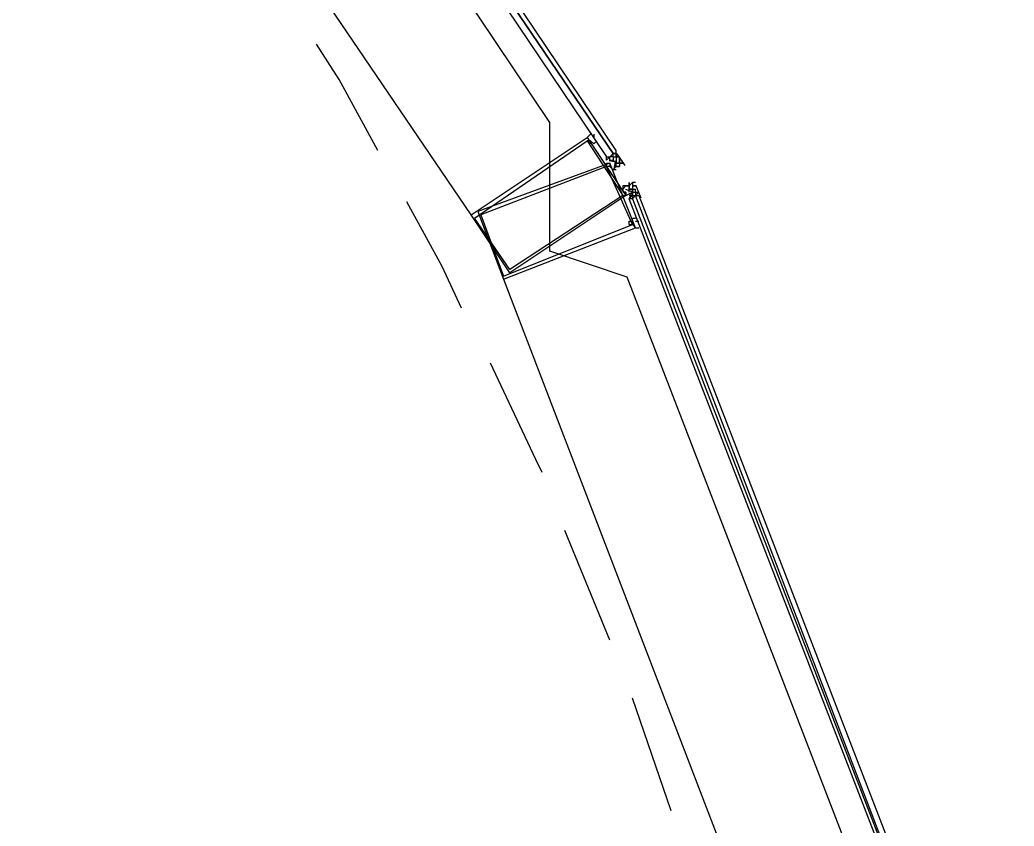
# Model space of a CAD drawing. Header units: feet. Extents: x -84 to 198, y -22 to 181.
# Drawn here: x 119.6 to 123.712, y 50.581 to 53.918 of the extents above; entities that cross this region are included whole.
import ezdxf

# ---------------------------------------------------------------- set-up
doc = ezdxf.new("R2010")
doc.units = ezdxf.units.FT
doc.layers.add('A-AREA-COMUN', color=252, linetype='CONTINUOUS')
doc.layers.add('A-LINEA', color=7, linetype='CONTINUOUS')

msp = doc.modelspace()

# ---------------------------------------------------------------- linework, layer by layer
at = {"layer": 'A-AREA-COMUN'}
msp.add_lwpolyline([(106.16, 44.2489), (119.76, 41.0489), (119.84, 40.32), (122.08, 39.8756), (122.112, 39.6444), (122.48, 39.5556), (123.36, 42.3644), (123.712, 45.6), (123.712, 46.6489), (123.12, 50.24), (122.112, 52.8533), (121.792, 52.96), (121.792, 53.4933), (120.16, 55.9289), (119.76, 55.9644), (119.712, 56.4444), (117.568, 58.4889), (116.96, 58.4889), (116.928, 59.1644), (114.608, 59.6089), (114.4, 59.8044), (114.528, 61.12)], dxfattribs=at)
at = {"layer": 'A-LINEA'}
for p, q in [((121.4667, 53.1111), (119.6667, 55.7644)), ((122.0267, 53.3378), (122.0267, 53.3511)), ((122.0267, 53.3378), (122.0267, 53.3511)), ((122.04, 53.3511), (122.0267, 53.3378)), ((122.0267, 53.3378), (122.0267, 53.3378)), ((122.04, 53.3511), (122.04, 53.3511)), ((122.04, 53.3511), (122.04, 53.3511)), ((122.04, 53.3511), (122.04, 53.3511)), ((122.04, 53.3511), (122.04, 53.3511)), ((122.04, 53.3511), (122.04, 53.3511)), ((122.04, 53.3511), (122.04, 53.3511)), ((122.0533, 53.3511), (122.04, 53.3511)), ((122.04, 53.3511), (122.04, 53.3511)), ((122.0533, 53.3511), (122.04, 53.3511)), ((122.04, 53.3511), (122.04, 53.3511)), ((122.04, 53.3378), (122.04, 53.3511)), ((122.04, 53.3511), (122.04, 53.3511)), ((122.04, 53.3511), (122.04, 53.3511)), ((122.0533, 53.3644), (122.0533, 53.3644)), ((122.0533, 53.3644), (122.0533, 53.3644)), ((122.0533, 53.3644), (122.0533, 53.3644)), ((122.0533, 53.3644), (122.0533, 53.3644)), ((122.0533, 53.3644), (122.0533, 53.3644)), ((122.0533, 53.3644), (122.0533, 53.3644)), ((122.0667, 53.3644), (122.0533, 53.3644)), ((122.0667, 53.3644), (122.0533, 53.3644)), ((122.0533, 53.3644), (122.0533, 53.3644)), ((122.0667, 53.3644), (122.0533, 53.3644)), ((122.0533, 53.3511), (122.0533, 53.3511)), ((122.0533, 53.3511), (122.0667, 53.3511)), ((122.0533, 53.3511), (122.0533, 53.3511)), ((122.0533, 53.3511), (122.0533, 53.3511)), ((122.0533, 53.3511), (122.0533, 53.3511)), ((122.0533, 53.3511), (122.0533, 53.3511)), ((122.0533, 53.3511), (122.0533, 53.3511)), ((122.0533, 53.3511), (122.0533, 53.3511)), ((122.0533, 53.3511), (122.0533, 53.3511)), ((122.0533, 53.3511), (122.0533, 53.3511)), ((122.0533, 53.3511), (122.0533, 53.3511)), ((122.0533, 53.3511), (122.0533, 53.3511)), ((122.0533, 53.3511), (122.0533, 53.3511)), ((122.0533, 53.3511), (122.0533, 53.3511)), ((122.0533, 53.3511), (122.0533, 53.3511)), ((122.0533, 53.3511), (122.0533, 53.3511)), ((122.0533, 53.3511), (122.0533, 53.3511)), ((122.0533, 53.3511), (122.0533, 53.3378)), ((122.0533, 53.3511), (122.0533, 53.3511)), ((122.0533, 53.3511), (122.0533, 53.3511)), ((122.0533, 53.3511), (122.0533, 53.3511)), ((122.0533, 53.3511), (122.0533, 53.3511)), ((122.0533, 53.3511), (122.0533, 53.3511)), ((122.0533, 53.3511), (122.0533, 53.3511)), ((122.0533, 53.3511), (122.0533, 53.3511)), ((122.0533, 53.3511), (122.0533, 53.3511)), ((122.0533, 53.3511), (122.0533, 53.3511)), ((122.0533, 53.3378), (122.0533, 53.3378)), ((122.0533, 53.3378), (122.0533, 53.3378)), ((122.0533, 53.3378), (122.0533, 53.3378)), ((122.0533, 53.3378), (122.0533, 53.3378)), ((122.0667, 53.3644), (122.0667, 53.3644)), ((122.0667, 53.3511), (122.0667, 53.3644)), ((122.0667, 53.3644), (122.0667, 53.3644)), ((122.0667, 53.3644), (122.0667, 53.3644)), ((122.0667, 53.3644), (122.0667, 53.3644)), ((122.0667, 53.3644), (122.0667, 53.3644)), ((122.0667, 53.3511), (122.0667, 53.3644)), ((122.0667, 53.3644), (122.0667, 53.3644)), ((122.0667, 53.3644), (122.0667, 53.3644)), ((122.0667, 53.3644), (122.0667, 53.3644)), ((122.0667, 53.3644), (122.0667, 53.3644)), ((122.0667, 53.3644), (122.0667, 53.3644)), ((122.0667, 53.3644), (122.0667, 53.3644)), ((122.0667, 53.3644), (122.0667, 53.3644)), ((122.0667, 53.3644), (122.0667, 53.3644)), ((122.0667, 53.3644), (122.0667, 53.3644)), ((122.0667, 53.3511), (122.0667, 53.3644)), ((122.0667, 53.3644), (122.0667, 53.3511)), ((122.0667, 53.3644), (122.0667, 53.3644)), ((122.0667, 53.3511), (122.0667, 53.3511)), ((122.0667, 53.3511), (122.0667, 53.3511)), ((122.0667, 53.3511), (122.0667, 53.3511)), ((122.0667, 53.3511), (122.0667, 53.3511)), ((122.0667, 53.3511), (122.08, 53.3511)), ((122.0667, 53.3511), (122.0667, 53.3511)), ((122.0667, 53.3511), (122.0667, 53.3511)), ((122.0667, 53.3511), (122.0667, 53.3511)), ((122.0667, 53.3511), (122.0667, 53.3511)), ((122.0667, 53.3511), (122.0667, 53.3511)), ((122.0667, 53.3511), (122.0667, 53.3511)), ((122.0667, 53.3511), (122.0667, 53.3511)), ((122.0667, 53.3511), (122.0667, 53.3511)), ((122.0667, 53.3511), (122.0667, 53.3511)), ((122.0667, 53.3511), (122.0667, 53.3511)), ((122.0667, 53.3511), (122.0667, 53.3511)), ((122.0667, 53.3511), (122.0667, 53.3511)), ((122.0667, 53.3511), (122.0667, 53.3511)), ((122.0667, 53.3511), (122.0667, 53.3511)), ((122.0667, 53.3511), (122.0667, 53.3511)), ((122.0667, 53.3511), (122.0667, 53.3511)), ((122.0667, 53.3511), (122.0667, 53.3511)), ((122.0667, 53.3511), (122.0667, 53.3511)), ((122.0667, 53.3511), (122.0667, 53.3511)), ((122.0667, 53.3511), (122.0667, 53.3511)), ((122.0667, 53.3511), (122.0667, 53.3511)), ((122.0667, 53.3511), (122.0667, 53.3511)), ((122.08, 53.3511), (122.0667, 53.3511)), ((122.0667, 53.3511), (122.0667, 53.3511)), ((122.0667, 53.3511), (122.0667, 53.3511)), ((122.0667, 53.3511), (122.0667, 53.3511)), ((122.0667, 53.3511), (122.08, 53.3511)), ((122.0667, 53.3511), (122.0667, 53.3511)), ((122.0667, 53.3511), (122.08, 53.3511)), ((122.0667, 53.3511), (122.0667, 53.3511)), ((122.0667, 53.3511), (122.0667, 53.3378)), ((122.0667, 53.3378), (122.0667, 53.3378)), ((122.0667, 53.3378), (122.0667, 53.3378)), ((122.0667, 53.3378), (122.0667, 53.3378)), ((122.0667, 53.3378), (122.0667, 53.3378)), ((122.0667, 53.3378), (122.0667, 53.3378)), ((122.0667, 53.3378), (122.0667, 53.3378)), ((122.0667, 53.3378), (122.0667, 53.3378)), ((122.0667, 53.3378), (122.0667, 53.3378)), ((122.0667, 53.3378), (122.0667, 53.3378)), ((122.0667, 53.3378), (122.0667, 53.3378)), ((122.0667, 53.3378), (122.0667, 53.3378)), ((122.0667, 53.3378), (122.0667, 53.3378)), ((122.0667, 53.3378), (122.0667, 53.3378)), ((122.0667, 53.3378), (122.0667, 53.3378)), ((122.0667, 53.3244), (122.0667, 53.3378)), ((122.0667, 53.3244), (122.0667, 53.3378)), ((122.0667, 53.3244), (122.0667, 53.3378)), ((122.0667, 53.3244), (122.0667, 53.3378)), ((122.0667, 53.3378), (122.0667, 53.3378)), ((122.0667, 53.3378), (122.0667, 53.3378)), ((122.0667, 53.3378), (122.0667, 53.3244)), ((122.0667, 53.3378), (122.0667, 53.3378)), ((122.0667, 53.3378), (122.0667, 53.3378)), ((122.0667, 53.3378), (122.0667, 53.3378)), ((122.0667, 53.3378), (122.0667, 53.3378)), ((122.0667, 53.3378), (122.0667, 53.3378)), ((122.0667, 53.3378), (122.0667, 53.3378)), ((122.0667, 53.3378), (122.0667, 53.3378)), ((122.0667, 53.3378), (122.0667, 53.3378)), ((122.0667, 53.3378), (122.0667, 53.3378)), ((122.0667, 53.3378), (122.0667, 53.3378)), ((122.0667, 53.3378), (122.0667, 53.3378)), ((122.0667, 53.3378), (122.0667, 53.3378)), ((122.0667, 53.3378), (122.0667, 53.3378)), ((122.0667, 53.3378), (122.0667, 53.3378)), ((122.0694, 53.3628), (122.1019, 53.3147)), ((122.08, 53.3511), (122.08, 53.3511)), ((122.08, 53.3511), (122.08, 53.3511)), ((122.08, 53.3511), (122.08, 53.3511)), ((122.08, 53.3511), (122.08, 53.3511)), ((122.08, 53.3511), (122.08, 53.3511)), ((122.08, 53.3511), (122.08, 53.3511)), ((122.08, 53.3511), (122.08, 53.3511)), ((122.08, 53.3511), (122.08, 53.3511)), ((122.08, 53.3511), (122.08, 53.3511)), ((122.08, 53.3511), (122.08, 53.3511)), ((122.08, 53.3378), (122.08, 53.3378)), ((122.08, 53.3378), (122.08, 53.3378)), ((122.08, 53.3378), (122.08, 53.3378)), ((122.08, 53.3378), (122.08, 53.3378)), ((122.08, 53.3378), (122.08, 53.3378)), ((122.08, 53.3378), (122.08, 53.3378)), ((122.08, 53.3378), (122.08, 53.3378)), ((122.08, 53.3378), (122.08, 53.3378)), ((122.08, 53.3378), (122.08, 53.3378)), ((122.08, 53.3378), (122.08, 53.3378)), ((122.08, 53.3378), (122.08, 53.3378)), ((122.08, 53.3378), (122.08, 53.3378)), ((122.08, 53.3378), (122.08, 53.3378)), ((122.08, 53.3244), (122.08, 53.3378)), ((122.08, 53.3244), (122.08, 53.3378)), ((122.08, 53.3378), (122.08, 53.3378)), ((122.08, 53.3244), (122.08, 53.3378)), ((122.08, 53.3378), (122.08, 53.3378)), ((122.08, 53.3378), (122.08, 53.3378)), ((122.08, 53.3378), (122.08, 53.3244)), ((122.08, 53.3378), (122.08, 53.3378)), ((122.08, 53.3378), (122.08, 53.3378)), ((122.08, 53.3378), (122.08, 53.3378)), ((122.08, 53.3378), (122.08, 53.3378)), ((122.08, 53.3378), (122.08, 53.3378)), ((122.0933, 53.3378), (122.0933, 53.3378)), ((122.0933, 53.3378), (122.0933, 53.3378)), ((122.0933, 53.3378), (122.0933, 53.3378)), ((122.0933, 53.3378), (122.0933, 53.3378)), ((122.0933, 53.3378), (122.0933, 53.3378)), ((122.0933, 53.3378), (122.0933, 53.3378)), ((122.0533, 53.2978), (122.0533, 53.2978)), ((122.0533, 53.2978), (122.0533, 53.2978)), ((122.0667, 53.3244), (122.08, 53.3244)), ((122.0667, 53.3244), (122.0667, 53.3244)), ((122.0667, 53.3244), (122.0667, 53.3244)), ((122.0667, 53.3244), (122.0667, 53.3244)), ((122.0667, 53.3244), (122.0667, 53.3244)), ((122.0667, 53.3244), (122.0667, 53.3244)), ((122.08, 53.3244), (122.0667, 53.3244)), ((122.0667, 53.3244), (122.0667, 53.3244)), ((122.0667, 53.3244), (122.0667, 53.3244)), ((122.0667, 53.3244), (122.0667, 53.3244)), ((122.0667, 53.3244), (122.0667, 53.3244)), ((122.0667, 53.3244), (122.0667, 53.3244)), ((122.0667, 53.3244), (122.0667, 53.3244)), ((122.0667, 53.3111), (122.0667, 53.3111)), ((122.0667, 53.3111), (122.0667, 53.3111)), ((122.0667, 53.3111), (122.0667, 53.3111)), ((122.0667, 53.3111), (122.0667, 53.3111)), ((122.0667, 53.3111), (122.0667, 53.3111)), ((122.0667, 53.3111), (122.0667, 53.3111)), ((122.08, 53.3111), (122.0667, 53.3111)), ((122.0667, 53.3111), (122.0667, 53.3111)), ((122.0667, 53.3111), (122.0667, 53.3111)), ((122.0667, 53.3111), (122.0667, 53.3111)), ((122.0667, 53.3111), (122.0667, 53.3111)), ((122.0667, 53.3111), (122.0667, 53.3111)), ((122.0667, 53.3111), (122.0667, 53.3111)), ((122.0667, 53.3111), (122.0667, 53.3111)), ((122.0667, 53.3111), (122.0667, 53.3111)), ((122.08, 53.3111), (122.0667, 53.3111)), ((122.0667, 53.3111), (122.0667, 53.3111)), ((122.0667, 53.3111), (122.0667, 53.3111)), ((122.08, 53.3111), (122.0667, 53.3111)), ((122.08, 53.3111), (122.0667, 53.3111)), ((122.08, 53.3244), (122.08, 53.3244)), ((122.08, 53.3244), (122.08, 53.3244)), ((122.08, 53.3244), (122.08, 53.3244)), ((122.08, 53.3244), (122.08, 53.3244)), ((122.08, 53.3244), (122.08, 53.3244)), ((122.08, 53.3244), (122.08, 53.3244)), ((122.08, 53.3244), (122.08, 53.3244)), ((122.08, 53.3244), (122.08, 53.3244)), ((122.08, 53.3244), (122.08, 53.3244)), ((122.08, 53.3244), (122.08, 53.3244)), ((122.08, 53.3244), (122.08, 53.3244)), ((122.08, 53.3244), (122.08, 53.3244)), ((122.08, 53.3244), (122.08, 53.3244)), ((122.08, 53.3244), (122.08, 53.3244)), ((122.08, 53.3244), (122.08, 53.3244)), ((122.08, 53.3111), (122.08, 53.3111)), ((122.08, 53.3111), (122.08, 53.3111)), ((122.08, 53.3111), (122.08, 53.3111)), ((122.08, 53.3111), (122.08, 53.3111)), ((122.08, 53.3111), (122.08, 53.3111)), ((122.08, 53.3111), (122.08, 53.3111)), ((122.08, 53.3111), (122.08, 53.3111)), ((122.08, 53.3111), (122.08, 53.3111)), ((122.08, 53.3111), (122.08, 53.3111)), ((122.08, 53.3111), (122.08, 53.3111)), ((122.0933, 53.3244), (122.0933, 53.3244)), ((122.0933, 53.3244), (122.0933, 53.3244)), ((122.0933, 53.3244), (122.0933, 53.3244)), ((122.0933, 53.3244), (122.0933, 53.3244)), ((122.0933, 53.3244), (122.0933, 53.3244)), ((122.0933, 53.3244), (122.0933, 53.3244)), ((122.0933, 53.3244), (122.0933, 53.3244)), ((122.0933, 53.3244), (122.0933, 53.3244)), ((122.0933, 53.3244), (122.0933, 53.3244)), ((122.0933, 53.2311), (122.0933, 53.2311)), ((122.0933, 53.2311), (122.0933, 53.2311)), ((122.1067, 53.2311), (122.1067, 53.2311)), ((122.1067, 53.2311), (122.1067, 53.2311)), ((122.1067, 53.2311), (122.12, 53.2311)), ((122.1067, 53.2311), (122.1067, 53.2311)), ((122.1067, 53.2311), (122.12, 53.2311)), ((122.1067, 53.2311), (122.1067, 53.2311)), ((122.12, 53.2311), (122.1067, 53.2311)), ((122.12, 53.2311), (122.1067, 53.2311)), ((122.1067, 53.2311), (122.1067, 53.2311)), ((122.1067, 53.2311), (122.1067, 53.2311)), ((122.12, 53.2311), (122.12, 53.2311)), ((122.12, 53.2311), (122.12, 53.2311)), ((122.12, 53.2311), (122.12, 53.2311)), ((122.12, 53.2311), (122.12, 53.2311)), ((122.12, 53.2311), (122.12, 53.2311)), ((122.12, 53.2311), (122.12, 53.2311)), ((122.12, 53.2311), (122.12, 53.2311)), ((122.12, 53.2311), (122.12, 53.2311)), ((122.12, 53.2311), (122.12, 53.2311)), ((122.12, 53.2311), (122.12, 53.2311)), ((122.12, 53.2311), (122.12, 53.2311)), ((122.12, 53.2311), (122.12, 53.2311)), ((122.12, 53.2311), (122.12, 53.2311)), ((122.12, 53.2311), (122.12, 53.2311)), ((122.12, 53.2311), (122.12, 53.2311)), ((122.12, 53.2311), (122.12, 53.2311)), ((122.12, 53.2311), (122.12, 53.2311)), ((122.12, 53.2311), (122.12, 53.2311)), ((122.12, 53.2311), (122.12, 53.2178)), ((122.12, 53.2311), (122.12, 53.2311)), ((122.12, 53.2311), (122.12, 53.2311)), ((122.12, 53.2311), (122.12, 53.2311)), ((122.12, 53.2311), (122.12, 53.2311)), ((122.12, 53.2178), (122.12, 53.2311)), ((122.12, 53.2311), (122.12, 53.2311)), ((122.12, 53.2311), (122.12, 53.2311)), ((122.12, 53.2311), (122.12, 53.2311)), ((122.12, 53.2178), (122.12, 53.2178)), ((122.12, 53.2178), (122.12, 53.2178)), ((122.12, 53.2178), (122.12, 53.2178)), ((122.12, 53.2178), (122.12, 53.2178)), ((122.12, 53.2178), (122.12, 53.2178)), ((122.12, 53.2178), (122.12, 53.2178)), ((122.12, 53.2178), (122.1333, 53.2178)), ((122.12, 53.2178), (122.1333, 53.2178)), ((122.1333, 53.2178), (122.12, 53.2178)), ((122.12, 53.2178), (122.12, 53.2178)), ((122.1333, 53.2178), (122.12, 53.2178)), ((122.1333, 53.2444), (122.1333, 53.2311)), ((122.1333, 53.2444), (122.1333, 53.2311)), ((122.1333, 53.2444), (122.1333, 53.2444)), ((122.1467, 53.2444), (122.1333, 53.2444)), ((122.1333, 53.2311), (122.1333, 53.2311)), ((122.1333, 53.2311), (122.1467, 53.2311)), ((122.1333, 53.2311), (122.1333, 53.2311)), ((122.1333, 53.2311), (122.1333, 53.2311)), ((122.1333, 53.2311), (122.1333, 53.2311)), ((122.1333, 53.2311), (122.1333, 53.2311)), ((122.1333, 53.2311), (122.1333, 53.2311)), ((122.1333, 53.2311), (122.1333, 53.2311)), ((122.1333, 53.2311), (122.1333, 53.2178)), ((122.1333, 53.2311), (122.1333, 53.2311)), ((122.1333, 53.2311), (122.1333, 53.2178)), ((122.1333, 53.2311), (122.1333, 53.2311)), ((122.1333, 53.2311), (122.1333, 53.2311)), ((122.1333, 53.2311), (122.1333, 53.2311)), ((122.1333, 53.2311), (122.1333, 53.2311)), ((122.1333, 53.2311), (122.1333, 53.2311)), ((122.1333, 53.2311), (122.1333, 53.2311)), ((122.1333, 53.2311), (122.1333, 53.2311)), ((122.1333, 53.2311), (122.1333, 53.2311)), ((122.1333, 53.2311), (122.1333, 53.2311)), ((122.1333, 53.2311), (122.1333, 53.2311)), ((122.1333, 53.2311), (122.1333, 53.2311)), ((122.1333, 53.2311), (122.1333, 53.2311)), ((122.1333, 53.2311), (122.1333, 53.2311)), ((122.1333, 53.2311), (122.1333, 53.2311)), ((122.1333, 53.2178), (122.1333, 53.2178)), ((122.1333, 53.2178), (122.1333, 53.2178)), ((122.1333, 53.2178), (122.1333, 53.2044)), ((122.1333, 53.2178), (122.1333, 53.2178)), ((122.1333, 53.2178), (122.1333, 53.2044)), ((122.1333, 53.2178), (122.1333, 53.2178)), ((122.1333, 53.2178), (122.1333, 53.2178)), ((122.1333, 53.2178), (122.1333, 53.2178)), ((122.1333, 53.2178), (122.1333, 53.2178)), ((122.1333, 53.2178), (122.1333, 53.2044)), ((122.1333, 53.2178), (122.1467, 53.2178)), ((122.1333, 53.2178), (122.1333, 53.2178)), ((122.1333, 53.2178), (122.1333, 53.2178)), ((122.1333, 53.2178), (122.1333, 53.2178)), ((122.1333, 53.2178), (122.1333, 53.2178)), ((122.1333, 53.2178), (122.1333, 53.2178)), ((122.1333, 53.2178), (122.1333, 53.2178)), ((122.1333, 53.2178), (122.1333, 53.2178)), ((122.1333, 53.2178), (122.1333, 53.2178)), ((122.1333, 53.2178), (122.1333, 53.2178)), ((122.1333, 53.2178), (122.1333, 53.2178)), ((122.1333, 53.2178), (122.1333, 53.2178)), ((122.1333, 53.2178), (122.1333, 53.2178)), ((122.1333, 53.2178), (122.1333, 53.2178)), ((122.1333, 53.2044), (122.1333, 53.2178)), ((122.1333, 53.2044), (122.1333, 53.2178)), ((122.1333, 53.2044), (122.1333, 53.2178)), ((122.1333, 53.2178), (122.1333, 53.2178)), ((122.1333, 53.2044), (122.1333, 53.2178)), ((122.1333, 53.2044), (122.1333, 53.2178)), ((122.1333, 53.2044), (122.1333, 53.2178)), ((122.1333, 53.2178), (122.1333, 53.2178)), ((122.1467, 53.2355), (122.1675, 53.1814)), ((122.1467, 53.2311), (122.1467, 53.2311)), ((122.1467, 53.2311), (122.1467, 53.2311)), ((122.1467, 53.2311), (122.1467, 53.2311)), ((122.1467, 53.2311), (122.1467, 53.2311)), ((122.1467, 53.2311), (122.1467, 53.2311)), ((122.1467, 53.2311), (122.1467, 53.2311)), ((122.1467, 53.2311), (122.1467, 53.2311)), ((122.1467, 53.2311), (122.1467, 53.2311)), ((122.1467, 53.2044), (122.1467, 53.2178)), ((122.1467, 53.2178), (122.1467, 53.2178)), ((122.1467, 53.2178), (122.1467, 53.2178)), ((122.1467, 53.2178), (122.1467, 53.2178)), ((122.1467, 53.2178), (122.1467, 53.2178)), ((122.1467, 53.2178), (122.1467, 53.2178)), ((122.1467, 53.2178), (122.1467, 53.2178)), ((122.1467, 53.2178), (122.1467, 53.2178)), ((122.1467, 53.2178), (122.1467, 53.2178)), ((122.1467, 53.2178), (122.1467, 53.2178)), ((122.1467, 53.2178), (122.1467, 53.2178)), ((122.1467, 53.2178), (122.1467, 53.2178)), ((122.1467, 53.2044), (122.1467, 53.2178)), ((122.1467, 53.2044), (122.1467, 53.2178)), ((122.1467, 53.2044), (122.1467, 53.2178)), ((122.1467, 53.2044), (122.1467, 53.2178)), ((122.1067, 53.2044), (122.1067, 53.2044)), ((122.12, 53.1911), (122.12, 53.1911)), ((122.12, 53.1911), (122.12, 53.1911)), ((122.12, 53.1911), (122.12, 53.1911)), ((122.12, 53.1911), (122.12, 53.1911)), ((122.1333, 53.1911), (122.12, 53.1911)), ((122.12, 53.1778), (122.12, 53.1778)), ((122.12, 53.1778), (122.12, 53.1778)), ((122.12, 53.1778), (122.12, 53.1778)), ((122.12, 53.1778), (122.12, 53.1778)), ((122.12, 53.1778), (122.12, 53.1778)), ((122.12, 53.1778), (122.12, 53.1778)), ((122.12, 53.1778), (122.12, 53.1778)), ((122.1333, 53.1778), (122.12, 53.1778)), ((122.1333, 53.2044), (122.1333, 53.2044)), ((122.1333, 53.2044), (122.1333, 53.2044)), ((122.1333, 53.2044), (122.1333, 53.2044)), ((122.1333, 53.2044), (122.1467, 53.2044)), ((122.1333, 53.2044), (122.1333, 53.2044)), ((122.1333, 53.2044), (122.1333, 53.2044)), ((122.1333, 53.2044), (122.1333, 53.2044)), ((122.1333, 53.2044), (122.1333, 53.2044)), ((122.1333, 53.2044), (122.1333, 53.1911)), ((122.1333, 53.2044), (122.1333, 53.2044)), ((122.1333, 53.2044), (122.1333, 53.2044)), ((122.1333, 53.2044), (122.1467, 53.2044)), ((122.1333, 53.2044), (122.1333, 53.2044)), ((122.1333, 53.2044), (122.1333, 53.2044)), ((122.1333, 53.2044), (122.1467, 53.2044)), ((122.1333, 53.2044), (122.1467, 53.2044)), ((122.1333, 53.2044), (122.1467, 53.2044)), ((122.1333, 53.2044), (122.1333, 53.2044)), ((122.1333, 53.2044), (122.1333, 53.2044)), ((122.1333, 53.2044), (122.1333, 53.2044)), ((122.1333, 53.2044), (122.1333, 53.2044)), ((122.1333, 53.2044), (122.1333, 53.2044)), ((122.1333, 53.1911), (122.1467, 53.1911)), ((122.1333, 53.1911), (122.1333, 53.1911)), ((122.1333, 53.1911), (122.1333, 53.1911)), ((122.1333, 53.1911), (122.1333, 53.1911)), ((122.1333, 53.1911), (122.1333, 53.1911)), ((122.1333, 53.1911), (122.1333, 53.1911)), ((122.1333, 53.1911), (122.1333, 53.1911)), ((122.1333, 53.1911), (122.1333, 53.1778)), ((122.1333, 53.1911), (122.1333, 53.1911)), ((122.1333, 53.1911), (122.1333, 53.1911)), ((122.1333, 53.1911), (122.1333, 53.1911)), ((122.1333, 53.1911), (122.1333, 53.1911)), ((122.1333, 53.1911), (122.1333, 53.1911)), ((122.1333, 53.1911), (122.1333, 53.1911)), ((122.1333, 53.1911), (122.1333, 53.1911)), ((122.1333, 53.1911), (122.1333, 53.1911)), ((122.1333, 53.1911), (122.1333, 53.1911)), ((122.1333, 53.1911), (122.1333, 53.1911)), ((122.1333, 53.1911), (122.1333, 53.1911)), ((122.1333, 53.1911), (122.1333, 53.1911)), ((122.1333, 53.1911), (122.1333, 53.1911)), ((122.1333, 53.1911), (122.1333, 53.1911)), ((122.1333, 53.1911), (122.1333, 53.1911)), ((122.1333, 53.1911), (122.1333, 53.1911)), ((122.1333, 53.1911), (122.1333, 53.1911)), ((122.1333, 53.1911), (122.1333, 53.1911)), ((122.1333, 53.1778), (122.1333, 53.1778)), ((122.1467, 53.2044), (122.16, 53.2044)), ((122.1467, 53.2044), (122.1467, 53.2044)), ((122.1467, 53.2044), (122.1467, 53.1911)), ((122.1467, 53.2044), (122.1467, 53.2044)), ((122.1467, 53.2044), (122.1467, 53.2044)), ((122.1467, 53.2044), (122.1467, 53.2044)), ((122.1467, 53.2044), (122.1467, 53.2044)), ((122.1467, 53.2044), (122.1467, 53.2044)), ((122.1467, 53.2044), (122.1467, 53.2044)), ((122.1467, 53.2044), (122.1467, 53.2044)), ((122.1467, 53.2044), (122.1467, 53.2044)), ((122.1467, 53.2044), (122.1467, 53.2044)), ((122.1467, 53.2044), (122.1467, 53.2044)), ((122.1467, 53.2044), (122.1467, 53.2044)), ((122.1467, 53.2044), (122.1467, 53.2044)), ((122.1467, 53.2044), (122.1467, 53.2044)), ((122.1467, 53.2044), (122.1467, 53.2044)), ((122.1467, 53.2044), (122.1467, 53.2044)), ((122.1467, 53.2044), (122.1467, 53.2044)), ((122.16, 53.2044), (122.1467, 53.1911)), ((122.1467, 53.2044), (122.1467, 53.2044)), ((122.1467, 53.2044), (122.1467, 53.2044)), ((122.1467, 53.2044), (122.1467, 53.2044)), ((122.16, 53.2044), (122.1467, 53.1911)), ((122.1467, 53.2044), (122.1467, 53.2044)), ((122.1467, 53.2044), (122.1467, 53.2044)), ((122.1467, 53.2044), (122.1467, 53.2044)), ((122.1467, 53.2044), (122.1467, 53.2044)), ((122.1467, 53.2044), (122.1467, 53.2044)), ((122.1467, 53.2044), (122.1467, 53.2044)), ((122.1467, 53.2044), (122.1467, 53.2044)), ((122.1467, 53.2044), (122.1467, 53.2044)), ((122.1467, 53.1911), (122.1467, 53.1911)), ((122.1467, 53.1911), (122.1467, 53.1911)), ((122.1467, 53.1911), (122.1467, 53.1911)), ((122.1467, 53.1911), (122.1467, 53.1911)), ((122.1467, 53.1911), (122.1467, 53.1911)), ((122.1467, 53.1911), (122.1467, 53.1911)), ((122.1467, 53.1911), (122.1467, 53.1911)), ((122.1467, 53.1911), (122.1467, 53.1911)), ((122.1467, 53.1911), (122.1467, 53.1911)), ((122.1467, 53.1911), (122.1467, 53.1911)), ((122.1467, 53.1911), (122.1467, 53.1911)), ((122.1467, 53.1911), (122.1467, 53.1911)), ((122.1467, 53.1911), (122.1467, 53.1911)), ((122.1467, 53.1911), (122.1467, 53.1911)), ((122.1467, 53.1911), (122.1467, 53.1911)), ((122.1467, 53.1911), (122.1467, 53.1911)), ((122.1467, 53.1911), (122.1467, 53.1911)), ((122.1467, 53.1911), (122.1467, 53.1911)), ((122.1467, 53.1911), (122.1467, 53.1911)), ((122.16, 53.2044), (122.16, 53.2044)), ((122.16, 53.1911), (122.16, 53.1911)), ((122.16, 53.1911), (122.16, 53.1911)), ((122.16, 53.1911), (122.16, 53.1911)), ((122.16, 53.1911), (122.16, 53.1911)), ((122.16, 53.0978), (122.16, 53.0978)), ((122.1333, 53.0711), (122.1333, 53.0711)), ((121.6, 52.8444), (122.7467, 49.8578)), ((122.04, 51.3511), (121.8533, 51.8044)), ((122.2933, 50.6444), (122.1333, 51.1111))]:
    msp.add_line(p, q, dxfattribs=at)
for points in [[(122.04, 53.3511), (122.0533, 53.3644), (120.12, 56.2178), (120.1067, 56.2044), (122.0267, 53.3511), (122.04, 53.3511)], [(122.0667, 53.3778), (120.1467, 56.2311), (120.1333, 56.2311), (120.12, 56.2178), (122.0533, 53.3644), (122.0667, 53.3644), (122.0667, 53.3778)], [(121.08, 53.3778), (120.92, 53.6711), (120.8267, 53.8178)], [(121.6267, 52.8711), (121.4667, 53.1111), (121.9467, 53.4311), (122.1067, 53.1911), (121.6267, 52.8711)], [(121.6267, 52.8844), (121.48, 53.0978), (121.9467, 53.4178), (122.0933, 53.1911), (121.6267, 52.8844)], [(121.9467, 53.4311), (121.9467, 53.4311), (121.9467, 53.4311), (121.96, 53.4444), (121.96, 53.4444)], [(121.9867, 53.4178), (121.9867, 53.4178), (121.9867, 53.4178), (121.9867, 53.4178), (121.9733, 53.4044), (121.9733, 53.4044), (121.96, 53.4178), (121.96, 53.4178), (121.96, 53.4178), (121.96, 53.4044), (121.96, 53.4044), (121.9467, 53.4178), (121.9467, 53.4178), (121.9467, 53.4178), (121.9467, 53.4178), (121.9467, 53.4178), (121.9467, 53.4178), (121.9467, 53.4178)], [(121.9733, 53.4444), (121.9733, 53.4444), (121.9733, 53.4311), (121.9733, 53.4311), (121.9733, 53.4311)], [(122.0267, 53.3378), (122.04, 53.3511), (122.0533, 53.3644), (122.0667, 53.3644), (122.0667, 53.3778)], [(122.0579, 53.3012), (122.0636, 53.3285), (122.0365, 53.335)], [(122.04, 53.3378), (122.04, 53.3378), (122.0533, 53.3378), (122.0533, 53.3378)], [(122.0533, 53.3511), (122.0533, 53.3644), (122.0667, 53.3644)], [(122.0667, 53.3111), (122.0667, 53.3244), (122.0667, 53.3244), (122.0533, 53.3378)], [(122.08, 53.3244), (122.08, 53.3378), (122.08, 53.3511)], [(121.4933, 53.1244), (121.6, 52.8444), (122.1467, 53.0578), (122.04, 53.3244), (121.4933, 53.1244)], [(121.5067, 53.1111), (121.6, 52.8578), (122.1333, 53.0711), (122.0267, 53.3111), (121.5067, 53.1111)], [(122.0267, 53.3111), (122.0267, 53.3244), (122.04, 53.3244), (122.04, 53.3244), (122.04, 53.3244), (122.04, 53.3244), (122.04, 53.3244)], [(122.0667, 53.2978), (122.0533, 53.2978), (122.0533, 53.2978), (122.04, 53.3111), (122.04, 53.3111), (122.04, 53.3111), (122.04, 53.3111), (122.04, 53.3111), (122.04, 53.3111), (122.0267, 53.3111)], [(122.04, 53.3244), (122.04, 53.3111), (122.04, 53.3111), (122.04, 53.3111), (122.04, 53.3111)], [(122.0933, 53.3244), (122.08, 53.3244), (122.08, 53.3111), (122.0667, 53.3111), (122.0533, 53.2978)], [(122.0667, 53.3111), (122.0667, 53.3111), (122.0667, 53.3111), (122.0667, 53.3111)], [(122.08, 53.3111), (122.0667, 53.3111), (122.08, 53.3111)], [(122.08, 53.3111), (122.0667, 53.3111), (122.08, 53.3111)], [(122.08, 53.3244), (122.08, 53.3244), (122.0933, 53.3244), (122.0933, 53.3244)], [(122.08, 53.3244), (122.08, 53.3244), (122.0933, 53.3244)], [(122.1333, 53.2444), (122.12, 53.2311), (122.12, 53.2444), (122.12, 53.2311), (122.1067, 53.2311), (122.0933, 53.2178)], [(122.1067, 53.2311), (122.1067, 53.2311), (122.1067, 53.2311), (122.0933, 53.2311), (122.0933, 53.2311), (122.0933, 53.2044), (122.0933, 53.2044), (122.0933, 53.2044), (122.0933, 53.2044), (122.0933, 53.2044), (122.0933, 53.2044), (122.0933, 53.2044)], [(122.1216, 53.1796), (122.1318, 53.2055), (122.1062, 53.2165)], [(122.12, 53.2044), (122.12, 53.2178), (122.12, 53.2178), (122.12, 53.2178)], [(122.1467, 53.2311), (122.1333, 53.2311), (122.1333, 53.2178)], [(122.0933, 53.1911), (122.0933, 53.1911), (122.1067, 53.1911), (122.1067, 53.1911), (122.1067, 53.2044), (122.1067, 53.2044), (122.1067, 53.1911), (122.1067, 53.1911), (122.1333, 53.2044), (122.1333, 53.2044), (122.1333, 53.2044)], [(122.1067, 53.2044), (122.0933, 53.2044), (122.0933, 53.2044), (122.0933, 53.2044)], [(122.1333, 53.1911), (122.1333, 53.1778), (123.3733, 49.9644), (123.36, 49.9644), (122.12, 53.1778), (122.1333, 53.1911)], [(122.12, 53.1778), (122.1333, 53.1911), (122.1333, 53.1778), (122.1467, 53.1911), (122.16, 53.1911)], [(122.16, 53.1911), (123.4, 49.9778), (123.3867, 49.9644), (123.3733, 49.9778), (122.1467, 53.1911), (122.16, 53.1911)], [(121.4267, 52.7244), (121.3467, 52.8978), (121.2, 53.1644)], [(122.12, 53.0711), (122.12, 53.0844), (122.1333, 53.0844), (122.1333, 53.0711), (122.1333, 53.0844), (122.1333, 53.0844), (122.1333, 53.0978), (122.1333, 53.0978), (122.1467, 53.0978), (122.1467, 53.0978), (122.1467, 53.0978)], [(122.12, 53.0711), (122.1333, 53.0711), (122.1333, 53.0711), (122.1333, 53.0711), (122.1333, 53.0711), (122.1333, 53.0711), (122.1467, 53.0578), (122.1467, 53.0578), (122.16, 53.0578), (122.16, 53.0578)], [(122.1467, 53.0844), (122.16, 53.0844), (122.16, 53.0844)], [(122.16, 53.0711), (122.16, 53.0711), (122.16, 53.0711)], [(121.76, 52.0444), (121.7333, 52.0978), (121.5467, 52.4978)]]:
    msp.add_lwpolyline(points, dxfattribs=at)
for points in [[(121.96, 53.4178), (121.9467, 53.4178), (121.9467, 53.4178), (121.96, 53.4178)], [(122.1333, 53.0711), (122.1333, 53.0711), (122.1333, 53.0711), (122.1333, 53.0711)]]:
    msp.add_lwpolyline(points, close=True, dxfattribs=at)

doc.saveas('drawing.dxf')
